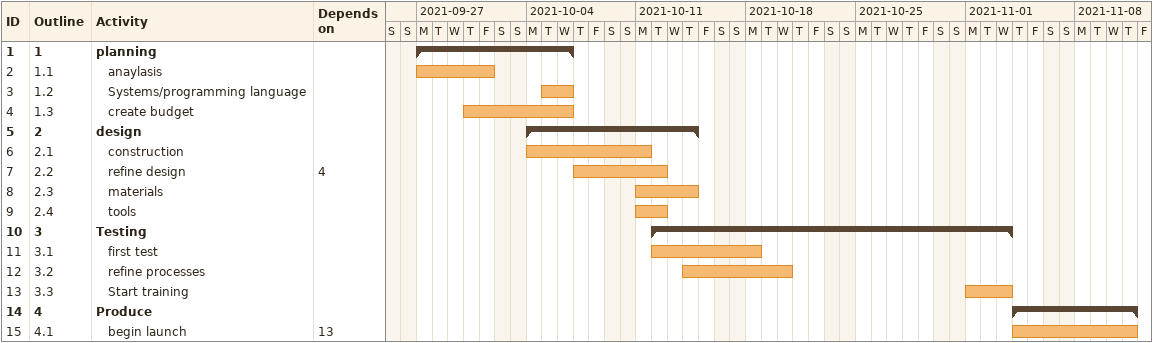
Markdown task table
| ID | WBS | Task | Start | Finish | Predecessors |
|---|---|---|---|---|---|
| 1 | 1 | **planning** | 2021-09-27 | 2021-10-06 |  |
| 2 | 1.1 | anaylasis | 2021-09-27 | 2021-10-01 |  |
| 3 | 1.2 | Systems/programming language | 2021-10-05 | 2021-10-06 |  |
| 4 | 1.3 | create budget | 2021-09-30 | 2021-10-06 |  |
| 5 | 2 | **design** | 2021-10-04 | 2021-10-14 |  |
| 6 | 2.1 | construction | 2021-10-04 | 2021-10-11 |  |
| 7 | 2.2 | refine design | 2021-10-07 | 2021-10-12 | 4 |
| 8 | 2.3 | materials | 2021-10-11 | 2021-10-14 |  |
| 9 | 2.4 | tools | 2021-10-11 | 2021-10-12 |  |
| 10 | 3 | **Testing** | 2021-10-12 | 2021-11-03 |  |
| 11 | 3.1 | first test | 2021-10-12 | 2021-10-18 |  |
| 12 | 3.2 | refine processes | 2021-10-14 | 2021-10-20 |  |
| 13 | 3.3 | Start training | 2021-11-01 | 2021-11-03 |  |
| 14 | 4 | **Produce** | 2021-11-04 | 2021-11-11 |  |
| 15 | 4.1 | begin launch | 2021-11-04 | 2021-11-11 | 13 |
